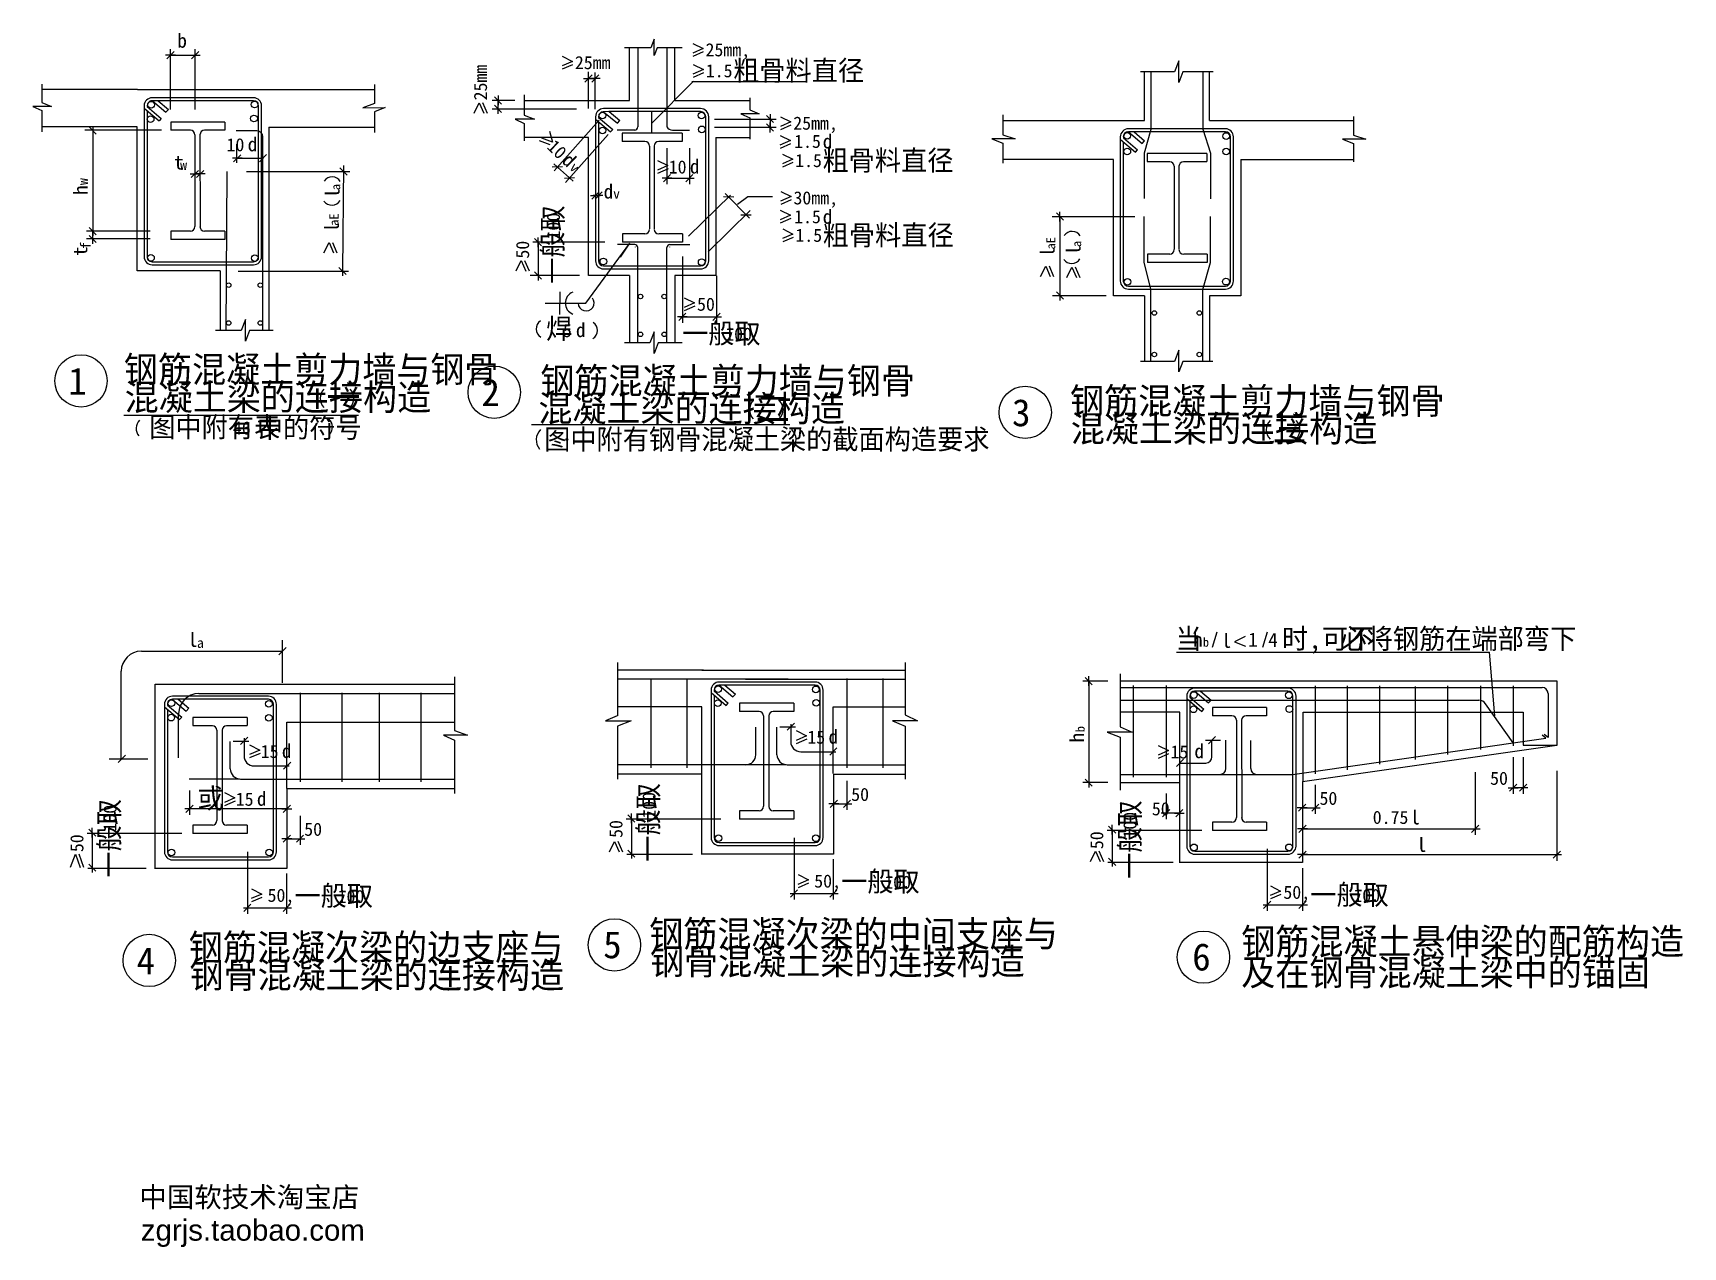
# Model space of a CAD drawing. Header units: metres. Extents: x -73 to 8115, y 2348 to 8375.
import ezdxf

# ---------------------------------------------------------------- set-up
doc = ezdxf.new("R2010")
doc.units = ezdxf.units.M
for name, color, linetype in [('BOR', 3, 'Continuous'), ('FRAMING', 2, 'Continuous'), ('Z', 4, 'Continuous')]:
    doc.layers.add(name, color=color, linetype=linetype)

# ---------------------------------------------------------------- blocks, each defined once
blk = doc.blocks.new('CC')
blk.add_line((-24.24, 0), (24.24, 0))
at = {"layer": 'FRAMING', "color": 6}
blk.add_line((-17.83, -17.83), (17.83, 17.83), dxfattribs=at)
blk = doc.blocks.new('zgrjs.taobao.com')
at = {"attachment_point": 1}
for s, insert, char_height in [('{\\fSimHei|b0|i0|c134|p49;中国软技术淘宝店}', (3032.61, 1646.85), 400), ('{\\fArial|b0|i0|c0|p34;zgrjs.taobao.com}', (3061.95, 999.76), 418)]:
    blk.add_mtext(s, dxfattribs=dict(at, insert=insert, char_height=char_height))

msp = doc.modelspace()

# ---------------------------------------------------------------- linework, layer by layer
for p, q in [((609.92, 7995.05), (609.92, 8294.66)), ((732.51, 7995.05), (732.51, 8294.66)), ((2992.73, 8300.75), (2861.85, 8300.75)), ((2887.45, 8040.31), (2887.45, 8300.75)), ((3009.72, 8344.05), (2992.73, 8300.75)), ((3009.72, 8263.64), (3009.72, 8344.05)), ((3024.23, 8300.75), (3009.72, 8263.64)), ((3148.39, 8300.75), (3024.23, 8300.75)), ((3112.77, 8040.31), (3112.77, 8300.75)), ((3252.67, 8297.94), (3200.88, 8275.18)), ((3201.58, 8323.47), (3252.67, 8297.94)), ((3253.36, 8281.39), (3201.58, 8258.62)), ((610.63, 8264.66), (731.51, 8264.66)), ((2604.43, 8234.28), (2552.64, 8211.51)), ((2553.34, 8259.8), (2604.43, 8234.28)), ((2605.12, 8217.72), (2553.34, 8194.96)), ((3254.14, 8193.95), (3202.35, 8171.19)), ((3203.04, 8219.48), (3254.14, 8193.95)), ((5613.78, 8236.66), (5592.36, 8181.56)), ((5613.78, 8128.96), (5613.78, 8236.66)), ((-29.51, 8121.01), (-29.51, 8030.65)), ((1622.46, 8119.58), (1622.46, 8025.33)), ((2682.75, 8148.98), (2681.75, 8148.98)), ((2683.49, 8000.26), (2683.49, 8181.84)), ((2683.75, 8148.98), (2717.73, 8148.98)), ((2717.73, 7997.41), (2717.73, 8178.98)), ((2718.73, 8148.98), (2719.73, 8148.98)), ((2998.07, 7926.86), (3204.24, 8136)), ((3196.6, 8134.13), (3764.65, 8134.13)), ((3254.83, 8177.4), (3203.04, 8154.63)), ((5592.36, 8181.56), (5423.92, 8181.56)), ((5443.23, 7940.16), (5443.23, 8181.56)), ((5633.45, 8181.56), (5613.78, 8128.96)), ((5783.94, 8181.56), (5633.45, 8181.56)), ((5765.11, 7940.16), (5765.11, 8181.56)), ((-29.51, 8030.65), (20.04, 8010.97)), ((446.63, 8094.45), (-29.38, 8094.45)), ((446.63, 8094.45), (1097.6, 8094.45)), ((1097.6, 8094.45), (1618.84, 8094.45)), ((1622.46, 8025.33), (1564.66, 8004.23)), ((2116.08, 7977.55), (2141.6, 8028.65)), ((2141.6, 8028.65), (2164.37, 7976.86)), ((2158.16, 8029.34), (2180.92, 7977.55)), ((2317.72, 8040.28), (2205.15, 8040.28)), ((2235.15, 8041.28), (2235.15, 8042.28)), ((2235.15, 7998.62), (2235.15, 8040.28)), ((2363.98, 8068.77), (2363.98, 7966.74)), ((2363.98, 8040.31), (2887.45, 8040.31)), ((3112.77, 8040.31), (3484.92, 8040.31)), ((3484.92, 8053.61), (3484.92, 7994.25)), ((20.04, 8010.97), (-72.57, 8010.97)), ((-72.57, 8010.97), (-29.51, 7989.56)), ((-29.51, 7989.56), (-29.51, 7884.24)), ((1564.66, 8004.23), (1674.34, 8005.66)), ((1674.34, 8005.66), (1622.46, 7984.24)), ((1622.46, 7984.24), (1622.46, 7880.83)), ((2624.14, 7996.64), (2206.27, 7996.64)), ((2235.15, 7997.62), (2235.15, 7996.62)), ((2415.97, 7947.06), (2320.88, 7947.06)), ((2320.88, 7947.06), (2363.98, 7925.65)), ((2363.98, 7966.74), (2415.97, 7947.06)), ((2998.58, 7877.53), (2998.58, 7982.95)), ((3308.47, 7947.88), (3614.65, 7947.88)), ((3440.32, 7974.58), (3484.92, 7953.16)), ((3530.17, 7974.58), (3440.32, 7974.58)), ((3484.92, 7994.25), (3530.17, 7974.58)), ((3484.92, 7953.16), (3484.92, 7848.78)), ((3584.65, 7948.94), (3584.65, 7949.94)), ((3584.65, 7947.94), (3584.65, 7905.88)), ((3636.99, 7959.35), (3688.09, 7933.82)), ((4740.03, 7968.62), (4740.03, 7869.61)), ((6480.33, 7960.09), (6480.33, 7868.38)), ((444.29, 7909.93), (-29.38, 7909.93)), ((564.78, 7893.04), (184.63, 7893.04)), ((223.62, 7908.04), (223.62, 7367.31)), ((444.29, 7193.69), (444.29, 7909.93)), ((1097.6, 7906.81), (1097.6, 6897.83)), ((1097.6, 7906.81), (1618.84, 7906.81)), ((2363.98, 7925.65), (2363.98, 7839.98)), ((2489.83, 7887.74), (2505.04, 7832.5)), ((2736.79, 7941.73), (2512.96, 7690.24)), ((2781.75, 7870.36), (2569.83, 7633.41)), ((3308.47, 7907.87), (3614.65, 7907.87)), ((3584.65, 7904.88), (3584.65, 7903.88)), ((3634.42, 7866.75), (3685.52, 7841.23)), ((3688.09, 7933.82), (3636.3, 7911.06)), ((3688.78, 7917.27), (3636.99, 7894.5)), ((4740.03, 7940.16), (5443.23, 7940.16)), ((4740.03, 7869.61), (4801.61, 7849.94)), ((5765.11, 7940.16), (6480.33, 7940.16)), ((6480.33, 7868.38), (6541.91, 7848.7)), ((938.8, 7731.01), (938.8, 7822.88)), ((2684.32, 7856.29), (2363.98, 7856.29)), ((2494.01, 7820.13), (2440.98, 7839.82)), ((2505.04, 7832.5), (2452, 7852.19)), ((2684.32, 7170.87), (2684.32, 7856.29)), ((3072.54, 7803.16), (3072.54, 7624.67)), ((3184.45, 7803.16), (3184.45, 7624.67)), ((3316.44, 7855.84), (3316.44, 7170.87)), ((3316.44, 7855.84), (3484.92, 7855.84)), ((3685.52, 7841.23), (3633.73, 7818.46)), ((3686.21, 7824.67), (3634.42, 7801.9)), ((4801.61, 7849.94), (4684.94, 7849.94)), ((4684.94, 7849.94), (4740.03, 7828.52)), ((4740.03, 7828.52), (4740.03, 7728.79)), ((6425.23, 7848.7), (6480.33, 7827.28)), ((6541.91, 7848.7), (6425.23, 7848.7)), ((6480.33, 7827.28), (6480.33, 7734.79)), ((756.71, 7678.5), (756.71, 7705.19)), ((941.84, 7753.11), (1071.88, 7753.11)), ((1467.89, 7717.86), (1463.65, 7194.2)), ((1467.89, 7711.4), (1467.89, 7662.91)), ((2530.19, 7709.41), (2589.15, 7656.39)), ((3078.05, 7717.23), (3026.26, 7694.47)), ((3026.95, 7742.75), (3078.05, 7717.23)), ((3078.74, 7700.67), (3026.95, 7677.91)), ((3697.6, 7748.1), (3645.81, 7725.34)), ((3646.5, 7773.63), (3697.6, 7748.1)), ((3698.29, 7731.55), (3646.5, 7708.78)), ((5288.38, 7747.24), (4740.03, 7747.24)), ((5288.38, 7070.72), (5288.38, 7747.24)), ((5920.5, 7746.79), (5920.5, 7070.72)), ((5920.5, 7746.79), (6480.33, 7746.79)), ((729.81, 7675.19), (728.81, 7675.19)), ((730.81, 7675.19), (756.71, 7675.19)), ((757.71, 7675.19), (758.71, 7675.19)), ((986.67, 7687.8), (1498.91, 7687.8)), ((3074.62, 7654.67), (3183.45, 7654.67)), ((2755.59, 7568.58), (2707.1, 7568.58)), ((2716.55, 7568.58), (2715.55, 7568.58)), ((2717.55, 7568.58), (2731.34, 7568.58)), ((2732.34, 7568.58), (2733.34, 7568.58)), ((3180.03, 7366.29), (3389.36, 7570.4)), ((3396.12, 7543.4), (3362.27, 7578.12)), ((3379.89, 7560.05), (3464.49, 7473.29)), ((3423.69, 7525.89), (3474.32, 7563.83)), ((3474.32, 7563.83), (3596.92, 7563.83)), ((3689.11, 7562.83), (3637.32, 7540.06)), ((3638.01, 7588.35), (3689.11, 7562.83)), ((3689.8, 7546.27), (3638.01, 7523.51)), ((3277.33, 7289.41), (3486.66, 7493.52)), ((3448.26, 7489.93), (3482.11, 7455.22)), ((3686.54, 7470.23), (3634.75, 7447.46)), ((3635.44, 7495.75), (3686.54, 7470.23)), ((3687.23, 7453.67), (3635.44, 7430.91)), ((4984.98, 7463.78), (5394.76, 7463.78)), ((5023.53, 7454.99), (5023.53, 7072.73)), ((509.66, 7391.56), (193.62, 7391.56)), ((223.62, 7392.56), (223.62, 7393.56)), ((223.62, 7352.6), (223.62, 7391.56)), ((3698.62, 7377.11), (3646.83, 7354.34)), ((3647.52, 7402.63), (3698.62, 7377.11)), ((509.66, 7352.6), (193.62, 7352.6)), ((223.62, 7351.6), (223.62, 7350.6)), ((1370.81, 7284.03), (1396.33, 7335.13)), ((1396.33, 7335.13), (1419.09, 7283.34)), ((1412.89, 7335.82), (1435.65, 7284.03)), ((2765.55, 7336.18), (2406.94, 7336.18)), ((2433.51, 7335.4), (2433.51, 7164.01)), ((2670.95, 7033.43), (2888.91, 7331.6)), ((3699.31, 7360.55), (3647.52, 7337.79)), ((1463.65, 7217.44), (1463.65, 7168.95)), ((2325.03, 7194.22), (2350.55, 7245.32)), ((2350.55, 7245.32), (2373.32, 7193.53)), ((2367.11, 7246.01), (2389.87, 7194.22)), ((3150.06, 7265.29), (3150.06, 6936.37)), ((4927.32, 7166.67), (4952.84, 7217.77)), ((4952.84, 7217.77), (4975.61, 7165.98)), ((4969.4, 7218.46), (4992.16, 7166.67)), ((5056.91, 7161.88), (5082.43, 7212.98)), ((5082.43, 7212.98), (5105.2, 7161.19)), ((5098.99, 7213.67), (5121.75, 7161.88)), ((855.71, 7193.69), (444.29, 7193.69)), ((855.71, 7193.69), (855.71, 6897.83)), ((945.6, 7193.2), (1493.65, 7193.2)), ((2638.98, 7171.76), (2394.29, 7171.76)), ((2887.45, 7170.87), (2684.32, 7170.87)), ((2887.45, 7170.87), (2887.45, 6837.14)), ((3112.77, 7170.87), (3112.77, 6837.14)), ((3316.44, 7170.87), (3112.77, 7170.87)), ((3318.42, 7169.62), (3318.42, 6936.37)), ((2542.24, 7089.56), (2542.24, 7033.8)), ((3159.5, 7060.44), (3210.6, 7034.91)), ((4986.68, 7071.73), (5252.2, 7071.73)), ((5023.53, 7095.97), (5023.53, 7047.48)), ((5443.23, 7070.72), (5288.38, 7070.72)), ((5443.23, 7070.72), (5443.23, 6744.77)), ((5765.11, 7070.72), (5765.11, 6744.77)), ((5920.5, 7070.72), (5765.11, 7070.72)), ((2468.48, 7033.43), (2670.95, 7033.43)), ((2542.24, 6978.41), (2542.24, 7034.16)), ((3137.69, 6966.37), (3320.1, 6966.37)), ((3210.6, 7034.91), (3158.81, 7012.15)), ((3211.29, 7018.36), (3159.5, 6995.59)), ((959.92, 6898.32), (833.47, 6898.32)), ((981.34, 6953.42), (959.92, 6898.32)), ((981.34, 6845.72), (981.34, 6953.42)), ((1001.01, 6898.32), (981.34, 6845.72)), ((1120.01, 6898.32), (1001.01, 6898.32)), ((3009.72, 6892.24), (2988.3, 6837.14)), ((3009.72, 6784.55), (3009.72, 6892.24)), ((2988.3, 6837.14), (2861.85, 6837.14)), ((3029.39, 6837.14), (3009.72, 6784.55)), ((3148.39, 6837.14), (3029.39, 6837.14)), ((5613.78, 6799.87), (5592.36, 6744.77)), ((5613.78, 6692.18), (5613.78, 6799.87)), ((5592.36, 6744.77), (5423.8, 6744.77)), ((5633.45, 6744.77), (5613.78, 6692.18)), ((5781.39, 6744.77), (5633.45, 6744.77)), ((2401.53, 6430.86), (3682.22, 6430.86)), ((1165.88, 5148.76), (1165.88, 5360.7)), ((5801.8, 5400.28), (5778.88, 5324.49)), ((5941.77, 5378.51), (5889.94, 5352.61)), ((5889.94, 5352.61), (5944.24, 5330.41)), ((6051.27, 5400.28), (6028.35, 5324.49)), ((465.3, 5306.38), (1165.88, 5306.38)), ((2827.67, 5249.98), (2827.67, 4985.3)), ((4255.41, 5249.98), (4255.41, 4990.39)), ((5601.35, 5301.51), (7154.22, 5301.51)), ((7181.33, 4985.96), (7154.22, 5301.51)), ((365.3, 4769.47), (365.3, 5206.38)), ((2019.33, 5179.24), (2019.33, 4912.02)), ((3253.81, 5212.59), (2827.67, 5212.59)), ((3246.65, 5212.59), (3884.28, 5212.59)), ((3884.28, 5212.59), (4255.41, 5212.59)), ((5321.41, 5194.16), (5321.41, 4930.37)), ((5321.41, 5158.56), (7488.65, 5158.56)), ((5618.22, 5158.56), (6230.68, 5158.56)), ((7488.65, 5158.56), (7488.65, 4838.78)), ((533.95, 4225.93), (533.95, 5141.85)), ((533.95, 5141.85), (1171.58, 5141.85)), ((1171.58, 5141.85), (2019.33, 5141.85)), ((5261.11, 5157.79), (5136.21, 5157.79)), ((5166.21, 5156.79), (5166.21, 4654.73)), ((3246.65, 5029.5), (2825.63, 5029.5)), ((3246.65, 4695.59), (3246.65, 5029.5)), ((3898.65, 5029.5), (4257.44, 5029.5)), ((3898.65, 4698.18), (3898.65, 5029.5)), ((5618.22, 5003.69), (5323.68, 5003.69)), ((5618.22, 4653.56), (5618.22, 5003.69)), ((6229.52, 5003.69), (7321.2, 5003.69)), ((6229.52, 4662.54), (6229.52, 5003.69)), ((7321.2, 5003.69), (7321.2, 4839.6)), ((1186.75, 4953.88), (2021.36, 4953.88)), ((1186.75, 4624.85), (1186.75, 4953.88)), ((2826.86, 4985.3), (2768.11, 4960.72)), ((2768.11, 4960.72), (2894.62, 4960.72)), ((2827.67, 4934.76), (2827.67, 4671.27)), ((2896.19, 4960.72), (2828.43, 4934.76)), ((3633.07, 4930.88), (3710.44, 4930.88)), ((3687.23, 4944.41), (3687.23, 4857.18)), ((4192.73, 4960.72), (4255.41, 4934.76)), ((4316.87, 4960.72), (4192.9, 4960.72)), ((4255.41, 4934.76), (4255.41, 4671.27)), ((4255.57, 4990.39), (4316.87, 4960.72)), ((5321.41, 4930.37), (5382.09, 4904.9)), ((920.36, 4860.13), (997.73, 4860.13)), ((974.52, 4873.66), (974.52, 4786.43)), ((1002.28, 4841.11), (1053.38, 4815.58)), ((1964.24, 4889.97), (2019.33, 4864.01)), ((2083.17, 4889.97), (1964.24, 4889.97)), ((2019.33, 4912.02), (2083.17, 4889.97)), ((2019.33, 4864.01), (2019.33, 4600.53)), ((3766.09, 4886.33), (3714.3, 4863.57)), ((3714.99, 4911.85), (3766.09, 4886.33)), ((3766.78, 4869.78), (3714.99, 4847.01)), ((3897.66, 4762.72), (3897.66, 4832.3)), ((5382.09, 4904.9), (5256.95, 4904.9)), ((5256.95, 4904.9), (5321.41, 4878.94)), ((5321.41, 4878.94), (5321.41, 4615.45)), ((5510.84, 4838.8), (5561.94, 4813.27)), ((5819.97, 4863.22), (5745.13, 4863.22)), ((5777.56, 4781.04), (5777.56, 4863.22)), ((6227.53, 4658.54), (7488.65, 4839.37)), ((7321.2, 4839.6), (7486.95, 4839.6)), ((497.15, 4769.47), (304.64, 4769.47)), ((1053.38, 4815.58), (1001.59, 4792.82)), ((1054.07, 4799.03), (1002.28, 4776.26)), ((3737.23, 4807.18), (3911.2, 4807.18)), ((5561.94, 4813.27), (5510.15, 4790.51)), ((5562.63, 4796.72), (5510.84, 4773.95)), ((5617.91, 4751.04), (5747.56, 4751.04)), ((7272.22, 4780.4), (7272.22, 4598.42)), ((7321.58, 4780.4), (7321.58, 4598.42)), ((1024.52, 4736.43), (1198.5, 4736.43)), ((3246.65, 4695.59), (2827.67, 4695.59)), ((3246.65, 4296.68), (3246.65, 4695.59)), ((3899.46, 4695.59), (4255.41, 4695.59)), ((3899.46, 4695.59), (3899.46, 4298.79)), ((5788.97, 4693.92), (6030.41, 4693.92)), ((7084.25, 4705.41), (7084.25, 4394)), ((7488.67, 4711.92), (7488.67, 4266.2)), ((704.33, 4613.84), (704.33, 4493.35)), ((878.5, 4604.03), (929.6, 4578.51)), ((1186.75, 4624.85), (1186.75, 4228.04)), ((1186.75, 4624.85), (2019.33, 4624.85)), ((3966.68, 4662.38), (3966.68, 4518.33)), ((5261.11, 4653.73), (5136.21, 4653.73)), ((5321.41, 4653.56), (5618.22, 4653.56)), ((5550.22, 4599.67), (5550.22, 4471.94)), ((5618.22, 4255.62), (5618.22, 4653.56)), ((6227.53, 4658.54), (6227.53, 4257.74)), ((6290.46, 4643.18), (6290.46, 4499.13)), ((7247.98, 4628.42), (7296.47, 4628.42)), ((7271.22, 4628.42), (7270.22, 4628.42)), ((7321.58, 4628.42), (7272.22, 4628.42)), ((7322.58, 4628.42), (7323.58, 4628.42)), ((1186.08, 4523.35), (705.33, 4523.35)), ((929.6, 4578.51), (877.81, 4555.74)), ((930.29, 4561.95), (878.5, 4539.19)), ((3902.36, 4548.33), (3965.68, 4548.33)), ((6226.14, 4529.13), (6289.46, 4529.13)), ((221.75, 4380.96), (221.75, 4429.45)), ((1252.41, 4489.37), (1252.41, 4345.32)), ((2871.06, 4473.22), (3340.75, 4473.22)), ((2896.69, 4451.71), (2896.69, 4500.19)), ((2896.69, 4474.95), (2896.69, 4288.12)), ((5282.7, 4395.88), (5282.7, 4444.37)), ((5574.47, 4501.94), (5525.98, 4501.94)), ((5614.54, 4501.94), (5551.22, 4501.94)), ((6228.01, 4424), (7083.25, 4424)), ((196.12, 4402.48), (665.81, 4402.48)), ((221.75, 4404.2), (221.75, 4218.32)), ((1188.09, 4375.32), (1251.41, 4375.32)), ((2788.21, 4310.72), (2813.74, 4361.82)), ((2813.74, 4361.82), (2836.5, 4310.03)), ((2830.29, 4362.51), (2853.06, 4310.72)), ((3703.8, 4380.07), (3703.8, 4072.77)), ((5257.07, 4417.4), (5726.77, 4417.4)), ((5282.7, 4419.13), (5282.7, 4247.74)), ((113.27, 4233.21), (138.79, 4298.79)), ((138.79, 4298.79), (161.56, 4232.51)), ((155.35, 4299.48), (178.11, 4233.21)), ((221.75, 4270.23), (221.75, 4207.26)), ((991.09, 4309.32), (991.09, 4002.02)), ((2874.45, 4298.78), (3199.73, 4298.78)), ((2896.69, 4325.55), (2896.69, 4277.06)), ((3899.46, 4298.79), (3246.65, 4298.79)), ((3898.47, 4273.15), (3898.47, 4072.77)), ((5174.23, 4262.62), (5199.75, 4313.72)), ((5199.75, 4313.72), (5222.51, 4261.93)), ((5216.3, 4314.41), (5239.07, 4262.62)), ((5260.46, 4258.39), (5585.74, 4258.39)), ((5282.7, 4285.16), (5282.7, 4236.67)), ((6227.53, 4257.74), (5618.22, 4257.74)), ((6051.59, 4324.24), (6051.59, 4016.95)), ((6228.01, 4296.2), (7487.67, 4296.2)), ((199.51, 4228.98), (489.11, 4228.98)), ((1186.75, 4228.04), (533.95, 4228.04)), ((1185.76, 4202.41), (1185.76, 4002.02)), ((3724.01, 4196.84), (3775.11, 4171.31)), ((6226.48, 4228.57), (6226.48, 4016.95)), ((1062.4, 4100.57), (1010.61, 4077.8)), ((1011.3, 4126.09), (1062.4, 4100.57)), ((3684.46, 4102.63), (3900.14, 4102.77)), ((3775.11, 4171.31), (3723.32, 4148.55)), ((3775.8, 4154.76), (3724.01, 4131.99)), ((6118.66, 4115.49), (6066.87, 4092.72)), ((6067.56, 4141.01), (6118.66, 4115.49)), ((6119.35, 4098.93), (6067.56, 4076.17)), ((971.76, 4031.88), (1187.43, 4032.02)), ((1063.09, 4084.01), (1011.3, 4061.25)), ((6032.25, 4046.81), (6228.16, 4046.95))]:
    msp.add_line(p, q)
msp.add_circle((2577.12, 6356.99), 4.56)
for centre, radius, start, end in [((2627.59, 7033.8), 58.81, 111.69, 180.44), ((2672.14, 7034.75), 39.53, 181.9, 38.43), ((2627.59, 7034.16), 58.81, 179.56, 248.31), ((465.3, 5206.38), 100, 90, 180), ((3737.23, 4857.18), 50, 180, 270), ((1024.52, 4786.43), 50, 180, 270), ((5747.56, 4781.04), 30, 270, 0)]:
    msp.add_arc(centre, radius, start, end)
at = {"layer": 'BOR'}
for centre in [(165.68, 6648.08), (2216.25, 6591.95), (4850.84, 6491.81), (2812.7, 3847.84), (504.2, 3770.81), (5735.65, 3787.25)]:
    msp.add_circle(centre, 129.85, dxfattribs=at)
at = {"layer": 'FRAMING'}
for p, q in [((2928.11, 8303.41), (2928.11, 7908.49)), ((3073.09, 8300.75), (3073.09, 7908.49)), ((5474.69, 8181.56), (5474.69, 7895.44)), ((5732.33, 8181.56), (5732.33, 7897.79)), ((519.76, 8038.98), (587.06, 7981.88)), ((547.84, 8039.11), (599.26, 7995.5)), ((479.49, 8001.94), (553.42, 7938.99)), ((587.06, 7981.88), (599.26, 7995.5)), ((2718.82, 7947.42), (2793.6, 7883.75)), ((2784.11, 7984.59), (2756.06, 7984.44)), ((2759.1, 7984.46), (2827.24, 7926.64)), ((2787.17, 7984.59), (2839.44, 7940.26)), ((241.56, 7873.59), (205.89, 7909.26)), ((880.09, 7933.16), (611.45, 7933.16)), ((611.45, 7933.16), (611.45, 7892.52)), ((708.18, 7892.08), (611.45, 7892.08)), ((730.68, 7869.58), (730.68, 7414.08)), ((756.08, 7869.58), (756.58, 7409.36)), ((880.09, 7892.08), (778.58, 7892.08)), ((880.09, 7933.16), (880.09, 7892.52)), ((1038.34, 7888.99), (935.63, 7888.73)), ((2793.6, 7883.75), (2804.22, 7895.6)), ((2913.11, 7893.49), (2826.48, 7893.49)), ((2827.24, 7926.64), (2839.44, 7940.26)), ((3148.24, 7877.46), (2851.5, 7877.46)), ((2851.5, 7877.46), (2851.5, 7836.81)), ((3100.13, 7893.49), (3184.43, 7893.49)), ((3148.24, 7877.46), (3148.24, 7836.81)), ((5844.58, 7884.45), (5362.88, 7884.45)), ((5363.42, 7884.18), (5431.56, 7826.36)), ((5391.49, 7884.31), (5443.76, 7839.98)), ((5474.69, 7895.44), (5441.54, 7777.88)), ((5732.33, 7897.79), (5770.13, 7777.88)), ((1067.9, 6897.83), (1068.3, 7858.97)), ((2964.29, 7836.38), (2851.5, 7836.38)), ((2986.79, 7813.88), (2986.79, 7402.79)), ((3010.05, 7813.88), (3010.05, 7402.79)), ((3148.24, 7836.38), (3034.69, 7836.38)), ((5323.14, 7847.13), (5397.93, 7783.47)), ((5337.88, 7834.59), (5337.88, 7143.75)), ((5338.14, 7859.31), (5338.14, 7855.23)), ((5338.14, 7855.23), (5408.54, 7795.32)), ((5397.93, 7783.47), (5408.54, 7795.32)), ((5431.56, 7826.36), (5443.76, 7839.98)), ((5869.58, 7143.75), (5869.58, 7859.45)), ((1050.72, 7735.45), (1086.39, 7771.12)), ((1450.06, 7704.99), (1485.73, 7669.32)), ((5441.54, 7777.88), (5441.54, 7553.31)), ((5455.56, 7777.31), (5455.56, 7736.67)), ((5752.3, 7777.31), (5455.56, 7777.31)), ((5568.35, 7736.23), (5455.56, 7736.23)), ((5590.85, 7713.73), (5590.85, 7302.65)), ((5614.11, 7713.73), (5614.11, 7302.65)), ((5752.3, 7736.23), (5638.75, 7736.23)), ((5752.3, 7777.31), (5752.3, 7736.67)), ((5770.13, 7777.88), (5770.13, 7551.12)), ((886.3, 6897.83), (890.55, 7687.65)), ((2752.24, 7586.41), (2716.58, 7550.74)), ((3404.42, 7560.44), (3353.98, 7561.08)), ((3439.97, 7472.89), (3490.4, 7472.26)), ((5441.54, 7235.6), (5441.54, 7464.62)), ((5770.13, 7235.6), (5770.13, 7464.62)), ((205.78, 7409.39), (241.45, 7373.72)), ((611.45, 7391.58), (611.45, 7350.08)), ((708.18, 7391.58), (611.45, 7391.58)), ((880.09, 7391.58), (778.58, 7391.58)), ((880.09, 7391.58), (880.09, 7350.08)), ((2853.42, 7377.45), (2853.42, 7336.37)), ((2964.29, 7377.45), (2853.42, 7377.45)), ((3150.33, 7377.45), (3034.69, 7377.45)), ((3150.33, 7377.45), (3150.33, 7335.96)), ((880.09, 7350.49), (611.45, 7350.49)), ((2913.11, 7324.62), (2828.4, 7324.62)), ((3150.33, 7336.37), (2853.42, 7336.37)), ((2917.31, 7312.6), (2917.27, 7312.75)), ((2928.11, 6837.14), (2928.11, 7309.62)), ((3073.09, 6837.14), (3073.09, 7309.62)), ((3087.49, 7312.6), (3087.53, 7312.75)), ((3088.09, 7324.62), (3186.52, 7324.62)), ((1445.82, 7211.03), (1481.48, 7175.36)), ((5474.69, 7104.46), (5441.54, 7235.6)), ((5568.35, 7277.31), (5457.48, 7277.31)), ((5457.48, 7277.31), (5457.48, 7236.23)), ((5754.39, 7236.23), (5457.48, 7236.23)), ((5754.39, 7277.31), (5638.75, 7277.31)), ((5732.33, 7102.11), (5770.13, 7235.6)), ((5754.39, 7277.31), (5754.39, 7235.81)), ((5005.69, 7089.56), (5041.36, 7053.89)), ((5362.88, 7118.75), (5844.58, 7118.75)), ((5474.69, 6744.77), (5474.69, 7104.46)), ((5732.33, 6744.77), (5732.33, 7102.11)), ((1148, 5288.79), (1183.67, 5324.46)), ((3675.28, 5166.53), (2827.67, 5166.53)), ((2993.23, 5170.88), (2993.23, 4727.57)), ((3172, 5170.88), (3172, 4727.57)), ((3462.82, 5166.53), (4255.41, 5166.53)), ((3966.09, 5170.88), (3966.09, 4727.57)), ((4144.86, 5170.88), (4144.86, 4727.57)), ((1095.66, 5082.45), (619.69, 5082.45)), ((750.11, 5095.78), (2019.33, 5095.78)), ((1253.39, 5100.14), (1253.39, 4656.82)), ((1459.77, 5100.14), (1459.77, 4656.82)), ((1645.03, 5100.14), (1645.03, 4656.82)), ((1851.41, 5100.14), (1851.41, 4656.82)), ((3292.17, 5100.63), (3366.96, 5036.97)), ((3307.4, 5113.2), (3307.4, 5108.54)), ((3307.4, 5087.67), (3307.4, 4380.95)), ((3808.36, 5138.2), (3332.4, 5138.2)), ((3332.45, 5137.68), (3400.6, 5079.86)), ((3360.53, 5137.81), (3412.8, 5093.47)), ((3400.6, 5079.86), (3412.8, 5093.47)), ((3833.36, 4380.95), (3833.36, 5113.2)), ((5321.41, 5125.9), (7415.48, 5125.9)), ((5387.48, 5135.98), (5387.48, 4680.2)), ((5550.4, 5135.98), (5550.4, 4680.2)), ((5667.62, 5082.84), (5667.62, 5078.76)), ((5667.62, 5078.76), (5738.02, 5018.84)), ((5667.72, 5083.17), (5667.72, 5078.67)), ((6154.76, 5108.17), (5692.72, 5108.17)), ((5692.9, 5107.7), (5761.04, 5049.88)), ((5720.98, 5107.84), (5773.24, 5063.5)), ((6179.76, 4338.26), (6179.76, 5083.17)), ((6289.86, 5133.85), (6289.86, 4696.87)), ((6448.98, 5133.85), (6448.98, 4717.96)), ((6609.63, 5133.85), (6609.63, 4745.5)), ((6785.74, 5130.11), (6785.74, 4767.96)), ((6946.89, 5134.78), (6946.89, 4794.06)), ((7111.05, 5134.78), (7111.05, 4817.34)), ((7272.48, 5134.78), (7272.48, 4836.26)), ((7445.48, 5095.9), (7445.36, 4876.9)), ((579.69, 5042.45), (579.69, 4310.2)), ((579.77, 5030.01), (654.56, 4966.34)), ((594.69, 5017.3), (594.69, 4310.2)), ((1095.66, 5067.45), (619.69, 5067.45)), ((620.05, 5067.05), (688.19, 5009.23)), ((648.13, 5067.19), (700.39, 5022.85)), ((650.11, 4776.92), (650.11, 4995.78)), ((688.19, 5009.23), (700.39, 5022.85)), ((1120.66, 4310.2), (1120.66, 5042.45)), ((1135.66, 4310.2), (1135.66, 5042.45)), ((3366.96, 5036.97), (3377.57, 5048.81)), ((3702.43, 5048.05), (3433.79, 5048.05)), ((3433.79, 5048.05), (3433.79, 5007.4)), ((3530.52, 5006.97), (3433.79, 5006.97)), ((3702.43, 5006.97), (3600.92, 5006.97)), ((3702.43, 5048.05), (3702.43, 5007.4)), ((5325.24, 5062.58), (7102.79, 5062.58)), ((5652.62, 5070.66), (5727.41, 5006.99)), ((5667.72, 5057.8), (5667.72, 4338.26)), ((5727.41, 5006.99), (5738.02, 5018.84)), ((5761.04, 5049.88), (5773.24, 5063.5)), ((5780.19, 5026.6), (5780.19, 4985.96)), ((6048.83, 5026.6), (5780.19, 5026.6)), ((6048.83, 5026.6), (6048.83, 4985.96)), ((7272.95, 4851.17), (7135.45, 5045.67)), ((654.56, 4966.34), (665.17, 4978.19)), ((721.08, 4977.3), (721.08, 4936.66)), ((989.72, 4977.3), (721.08, 4977.3)), ((817.82, 4936.22), (721.08, 4936.22)), ((840.32, 4913.72), (840.32, 4465.41)), ((865.71, 4913.72), (866.22, 4460.67)), ((989.72, 4936.22), (888.21, 4936.22)), ((989.72, 4977.3), (989.72, 4936.66)), ((3514.14, 4792.42), (3514.14, 4929.19)), ((3553.02, 4984.47), (3553.02, 4536.15)), ((3578.42, 4984.47), (3578.93, 4531.41)), ((3619.29, 4792.42), (3619.29, 4929.19)), ((3705.64, 4949.67), (3669.97, 4914)), ((5876.92, 4985.52), (5780.19, 4985.52)), ((5899.42, 4963.02), (5899.42, 4480.33)), ((5924.82, 4963.02), (5925.33, 4475.59)), ((6048.83, 4985.52), (5947.32, 4985.52)), ((906.58, 4721.67), (906.58, 4858.44)), ((992.93, 4878.92), (957.26, 4843.26)), ((5795.98, 4882.08), (5760.31, 4846.41)), ((5847.34, 4724.23), (5847.34, 4865.15)), ((5969.84, 4724.23), (5969.84, 4863.19)), ((6177.98, 4694.23), (7434.36, 4874.16)), ((7434.36, 4874.16), (7416.24, 4889.01)), ((7445.36, 4876.9), (7427.02, 4892.2)), ((350.01, 4753.89), (385.68, 4789.56)), ((1206.34, 4755.95), (1170.67, 4720.28)), ((3916.92, 4825.97), (3881.25, 4790.3)), ((5637.16, 4769.63), (5601.49, 4733.96)), ((951.35, 4670.84), (702.77, 4670.84)), ((956.58, 4671.67), (2019.33, 4671.67)), ((3468.81, 4742.42), (2827.67, 4742.42)), ((3664.06, 4741.58), (3415.48, 4741.58)), ((3669.29, 4742.42), (4255.41, 4742.42)), ((5321.41, 4694.23), (5817.34, 4694.23)), ((5999.84, 4694.23), (6177.98, 4694.23)), ((7254.39, 4610.59), (7290.06, 4646.25)), ((3433.79, 4513.65), (3433.79, 4472.16)), ((3530.52, 4513.65), (3433.79, 4513.65)), ((3702.43, 4513.65), (3600.92, 4513.65)), ((3702.43, 4513.65), (3702.43, 4472.16)), ((5568.06, 4519.77), (5532.39, 4484.1)), ((239.58, 4387.37), (203.91, 4423.04)), ((817.82, 4442.91), (721.08, 4442.91)), ((721.08, 4442.91), (721.08, 4401.41)), ((989.72, 4442.91), (888.21, 4442.91)), ((989.72, 4442.91), (989.72, 4401.41)), ((2914.53, 4458.12), (2878.86, 4493.78)), ((3702.43, 4472.57), (3433.79, 4472.57)), ((5300.54, 4402.29), (5264.87, 4437.96)), ((5780.19, 4457.83), (5780.19, 4416.34)), ((5876.92, 4457.83), (5780.19, 4457.83)), ((6048.83, 4457.83), (5947.32, 4457.83)), ((6048.83, 4457.83), (6048.83, 4416.34)), ((989.72, 4401.83), (721.08, 4401.83)), ((3332.4, 4355.95), (3808.36, 4355.95)), ((6048.83, 4416.75), (5780.19, 4416.75)), ((619.69, 4285.2), (1095.66, 4285.2)), ((619.69, 4270.2), (1095.66, 4270.2)), ((2878.86, 4319.14), (2914.53, 4283.47)), ((5264.87, 4278.75), (5300.54, 4243.08)), ((5692.72, 4313.26), (6154.76, 4313.26)), ((203.91, 4249.34), (239.58, 4213.67)), ((3686.16, 4085.07), (3721.83, 4120.74)), ((973.45, 4014.33), (1009.12, 4049.99)), ((6033.95, 4029.25), (6069.61, 4064.92))]:
    msp.add_line(p, q, dxfattribs=at)
for points in [[(518.79, 7224.61), (1021.68, 7224.61, 0.41), (1061.68, 7264.61), (1061.68, 8013.74, 0.41), (1021.68, 8053.74), (518.79, 8053.74, 0.41), (478.79, 8013.74), (478.79, 7264.61, 0.41)], [(2758.82, 7203.9), (3240.52, 7203.9, 0.41), (3280.52, 7243.9), (3280.52, 7959.59, 0.41), (3240.52, 7999.59), (2758.82, 7999.59, 0.41), (2718.82, 7959.59), (2718.82, 7243.9, 0.41)], [(5362.88, 7103.75), (5844.58, 7103.75, 0.41), (5884.58, 7143.75), (5884.58, 7859.45, 0.41), (5844.58, 7899.45), (5362.88, 7899.45, 0.41), (5322.88, 7859.45), (5322.88, 7143.75, 0.41)], [(3332.4, 4340.95), (3808.36, 4340.95, 0.41), (3848.36, 4380.95), (3848.36, 5113.2, 0.41), (3808.36, 5153.2), (3332.4, 5153.2, 0.41), (3292.4, 5113.2), (3292.4, 4380.95, 0.41)], [(5692.72, 4298.26), (6154.76, 4298.26, 0.41), (6194.76, 4338.26), (6194.76, 5083.17, 0.41), (6154.76, 5123.17), (5692.72, 5123.17, 0.41), (5652.72, 5083.17), (5652.72, 4338.26, 0.41)]]:
    msp.add_lwpolyline(points, format="xyb", close=True, dxfattribs=at)
for points in [[(493.79, 7989.76), (493.79, 7264.61, 0.41), (518.79, 7239.61), (1021.68, 7239.61, 0.41), (1046.68, 7264.61), (1046.68, 8013.74, 0.41), (1021.68, 8038.74), (518.79, 8038.74, 0.12), (507.22, 8035.9, 0.12)], [(516.72, 8038.96, 0.38), (494.49, 8014.11), (494.49, 8010.03), (564.04, 7950.84), (553.42, 7938.99)], [(2733.82, 7934.65), (2733.82, 7243.9, 0.41), (2758.82, 7218.9), (3240.52, 7218.9, 0.41), (3265.52, 7243.9), (3265.52, 7959.59, 0.41), (3240.52, 7984.59), (2784.06, 7984.59)], [(2756.06, 7984.44, 0.38), (2733.82, 7959.59), (2733.82, 7955.51), (2804.22, 7895.6)], [(3329.41, 5137.66, 0.38), (3307.17, 5112.81), (3307.17, 5108.73), (3377.57, 5048.81)], [(617.01, 5067.03, 0.38), (594.77, 5042.19), (594.77, 5038.1), (665.17, 4978.19)]]:
    msp.add_lwpolyline(points, format="xyb", dxfattribs=at)
for centre, radius in [((513.29, 8019.11), 16.59), ((1027.33, 8020.34), 16.59), ((511.1, 7947.71), 16.59), ((1024.05, 7950.97), 16.59), ((2752.94, 7965.23), 16.59), ((3245.22, 7965.14), 16.59), ((2753.83, 7890.89), 16.59), ((3246.49, 7896.47), 16.59), ((5357.26, 7864.95), 16.59), ((5848.41, 7863.4), 16.59), ((5357.63, 7786.59), 16.59), ((5848.41, 7786.82), 16.59), ((512.78, 7258.44), 16.59), ((1028.83, 7257.36), 16.59), ((2757.71, 7240.65), 16.59), ((3245.67, 7237.44), 16.59), ((898.41, 7123.23), 11.19), ((1055.49, 7123.23), 11.19), ((5358.2, 7140.06), 16.59), ((5847.35, 7140.65), 16.59), ((2942.19, 7067.1), 11.19), ((3059.83, 7067.1), 11.19), ((5492.07, 6984.76), 11.19), ((5715, 6984.76), 11.19), ((898.41, 6935.26), 11.19), ((1055.49, 6935.26), 11.19), ((2942.19, 6879.14), 11.19), ((3059.83, 6879.14), 11.19), ((5492.07, 6778.99), 11.19), ((5715, 6778.99), 11.19), ((3327.24, 5118), 16.59), ((3811.99, 5116.61), 16.59), ((5687.49, 5088.57), 16.59), ((6158.77, 5087.43), 16.59), ((613.89, 5047.83), 16.59), ((1098.18, 5044.63), 16.59), ((3325.09, 5047.77), 16.59), ((3813.92, 5049.7), 16.59), ((5686.04, 5017.67), 16.59), ((6161.78, 5019.1), 16.59), ((613.05, 4976.27), 16.59), ((1098.21, 4975.78), 16.59), ((3329.09, 4377.93), 16.59), ((3812.2, 4377.34), 16.59), ((5688.46, 4332.25), 16.59), ((6160.26, 4332.38), 16.59), ((614.09, 4306.83), 16.59), ((1099.98, 4306.46), 16.59)]:
    msp.add_circle(centre, radius, dxfattribs=at)
for centre, radius, start, end in [((708.18, 7869.58), 22.5, 0, 90), ((778.58, 7869.58), 22.5, 90, 180), ((1038.3, 7858.99), 30, 359.97, 89.92), ((2913.11, 7908.49), 15, 270, 0), ((3098.74, 7922.86), 29.4, 209.26, 272.71), ((5362.88, 7859.45), 25, 90, 180), ((5363.14, 7859.31), 25, 96.35, 180), ((5844.58, 7859.45), 25, 0, 90), ((2964.29, 7813.88), 22.5, 0, 90), ((3032.55, 7813.88), 22.5, 90, 180), ((5568.35, 7713.73), 22.5, 0, 90), ((5636.61, 7713.73), 22.5, 90, 180), ((708.18, 7414.08), 22.5, 270, 0), ((778.58, 7414.08), 22.5, 180, 270), ((2964.29, 7399.95), 22.5, 270, 0), ((3032.55, 7399.95), 22.5, 180, 270), ((2913.11, 7309.62), 15, 0, 90), ((3088.09, 7309.62), 15, 90, 180), ((5568.35, 7299.81), 22.5, 270, 0), ((5636.61, 7299.81), 22.5, 180, 270), ((5362.88, 7143.75), 25, 180, 270), ((5844.58, 7143.75), 25, 270, 0), ((619.69, 5042.45), 40, 90, 180), ((750.11, 4995.78), 100, 90, 180), ((1095.66, 5042.45), 40, 0, 90), ((3332.4, 5113.2), 25, 90, 180), ((3808.36, 5113.2), 25, 0, 90), ((5692.62, 5082.84), 25, 96.35, 180), ((5692.72, 5083.17), 25, 90, 180), ((6154.76, 5083.17), 25, 0, 90), ((7415.48, 5095.9), 30, 0, 90), ((619.69, 5042.45), 25, 90, 180), ((1095.66, 5042.45), 25, 0, 90), ((3530.52, 4984.47), 22.5, 0, 90), ((3600.92, 4984.47), 22.5, 90, 180), ((7102.79, 5022.58), 40, 35.26, 90), ((817.82, 4913.72), 22.5, 0, 90), ((888.21, 4913.72), 22.5, 90, 180), ((5876.92, 4963.02), 22.5, 0, 90), ((5947.32, 4963.02), 22.5, 90, 180), ((3464.14, 4792.42), 50, 270, 360), ((3669.29, 4792.42), 50, 180, 270), ((956.58, 4721.67), 50, 180, 270), ((5817.34, 4724.23), 30, 270, 0), ((5999.84, 4724.23), 30, 180, 270), ((3530.52, 4536.15), 22.5, 270, 0), ((3600.92, 4536.15), 22.5, 180, 270), ((817.82, 4465.41), 22.5, 270, 0), ((888.21, 4465.41), 22.5, 180, 270), ((5876.92, 4480.33), 22.5, 270, 0), ((5947.32, 4480.33), 22.5, 180, 270), ((3332.4, 4380.95), 25, 180, 270), ((3808.36, 4380.95), 25, 270, 0), ((619.69, 4310.2), 40, 180, 270), ((619.69, 4310.2), 25, 180, 270), ((1095.66, 4310.2), 40, 270, 0), ((1095.66, 4310.2), 25, 270, 0), ((5692.72, 4338.26), 25, 180, 270), ((6154.76, 4338.26), 25, 270, 0)]:
    msp.add_arc(centre, radius, start, end, dxfattribs=at)
at = {"layer": 'Z'}
msp.add_line((377.59, 6478.33), (1542.79, 6478.33), dxfattribs=at)
msp.add_lwpolyline([(2843.5, 7262.29), (2888.84, 7332.34)], dxfattribs=at)
for centre, radius, start, end in [((1411.54, 7612.87), 47.89, 31.78, 145.28), ((1410.53, 7568.07), 47.89, 214.72, 328.22), ((5083.63, 7342.34), 47.89, 31.78, 145.28), ((5081.57, 7278.7), 47.89, 214.72, 328.22), ((2472.38, 6906.25), 47.89, 124.72, 238.22), ((2680.15, 6898.79), 47.89, 301.78, 55.28), ((1418.04, 6561.5), 65.67, 135.27, 224.73), ((1453.9, 6561.5), 65.67, 315.27, 44.73), ((3548.34, 6505.38), 65.67, 135.27, 224.73), ((3584.21, 6505.38), 65.67, 315.27, 44.73), ((496.54, 6411.73), 57.31, 134.8, 220.21), ((1355.66, 6418.28), 57.31, 319.79, 45.2), ((2496.1, 6355.55), 71.64, 134.8, 220.21), ((3642.51, 6355.55), 71.64, 319.79, 45.2), ((6112.83, 6405.23), 65.67, 135.27, 224.73), ((6148.7, 6405.23), 65.67, 315.27, 44.73)]:
    msp.add_arc(centre, radius, start, end, dxfattribs=at)

# ---------------------------------------------------------------- block references
for p, rotation in [((609.63, 8264.66), 180), ((2717.73, 8148.98), 180), ((2235.15, 8040.28), 270), ((2235.15, 7998.62), 90), ((3584.65, 7947.94), 270), ((3584.65, 7905.88), 90), ((940.84, 7753.11), 180), ((2529.45, 7710.08), 138.03), ((756.71, 7675.19), 180), ((2589.89, 7655.72), 318.03), ((3073.62, 7654.67), 180), ((5023.53, 7463.84), 90), ((223.62, 7352.6), 90), ((2433.51, 7336.4), 90), ((2433.51, 7171.37), 270), ((3149.92, 6966.37), 180), ((5166.21, 5157.79), 90), ((5166.21, 4653.73), 270), ((7321.58, 4628.42), 180), ((704.33, 4523.35), 180), ((3901.36, 4548.33), 180), ((6225.14, 4529.13), 180), ((6227.01, 4424), 180), ((1187.09, 4375.32), 180), ((6227.01, 4296.2), 180)]:
    msp.add_blockref('CC', p, dxfattribs=dict(rotation=rotation))
for p in [(732.51, 8264.66), (2683.75, 8148.98), (730.81, 7675.19), (3184.45, 7654.67), (2718.32, 7568.58), (3319.13, 6966.37), (1187.08, 4523.35), (3966.68, 4548.33), (5615.54, 4501.94), (6290.46, 4529.13), (7084.25, 4424), (1252.41, 4375.32), (7488.67, 4296.2), (3899.17, 4102.77), (1186.46, 4032.02), (6227.19, 4046.95)]:
    msp.add_blockref('CC', p)
at = {"xscale": 0.25, "yscale": 0.25, "zscale": 0.25}
msp.add_blockref('zgrjs.taobao.com', (-302.99, 2234.43), dxfattribs=at)

# ---------------------------------------------------------------- texts
for s, height, p in [('b', 45, (5732.7, 5328.44)), ('1', 70, (5957.47, 5328.41)), ('4', 70, (6056.97, 5327.62)), ('50', 65, (7157.99, 4642.84)), ('50', 65, (3987.57, 4562.68)), ('50', 65, (6311.35, 4543.49)), ('0.75', 65, (6575.54, 4448.85)), ('50', 65, (1273.3, 4389.67))]:
    msp.add_text(s, height=height).set_placement(p)
msp.add_text('b', height=45, rotation=90).set_placement((5145.96, 4903.99))
at = {"insert": (5479.47, 4556.33), "char_height": 65, "attachment_point": 1}
msp.add_mtext('\\A1;50', dxfattribs=at)
at = {"layer": 'FRAMING'}
for s, height, p in [('25mm,', 65, (3264.65, 8259.23)), ('25mm', 65, (2616.41, 8195.56)), ('1.5', 65, (3266.11, 8155.24)), ('25mm,', 65, (3700.06, 7895.11)), ('1.5', 65, (3704.37, 7804.79)), ('10', 65, (887.85, 7787.89)), ('10', 65, (3081.95, 7677.51)), ('1.5', 65, (3709.57, 7709.39)), ('30mm,', 65, (3701.08, 7524.11)), ('1.5', 65, (3704.37, 7430.65)), ('1.5', 65, (3710.59, 7338.39)), ('50', 65, (3222.57, 6996.2)), ('5', 65, (2557.35, 6865.4)), ('100', 65, (3362.45, 6847.78)), ('1', 135, (101.96, 6579.03)), ('2', 135, (2152.53, 6522.91)), ('3', 135, (4785.57, 6422.77)), ('46', 65, (919.38, 6381.73)), ('15', 65, (1057.28, 4775.86)), ('15', 65, (3769.99, 4846.61)), ('15', 65, (5571.96, 4773.55)), ('15', 65, (933.5, 4538.78)), ('50,', 65, (3804.11, 4132.6)), ('100', 65, (4151.55, 4126.83)), ('50,', 65, (1091.41, 4061.85)), ('100', 65, (1438.85, 4056.09)), ('50,', 65, (6132.13, 4076.77)), ('100', 65, (6479.57, 4061.13)), ('5', 135, (2756.74, 3781.78)), ('6', 135, (5679.68, 3721.2)), ('4', 135, (441.61, 3701.77))]:
    msp.add_text(s, height=height, dxfattribs=at).set_placement(p)
for s, height, rotation, p in [('25mm', 65, 90, (2180.32, 8040.62)), ('10', 65, 315.9, (2473.72, 7805.02)), ('d', 70, 315.9, (2547.03, 7736.09)), ('v', 50, 315.9, (2585.95, 7702.59)), ('v', 50, 0.19, (2806.17, 7552.74)), ('100', 65, 90, (2542.23, 7350.08)), ('50', 65, 90, (2389.27, 7255.18)), ('100', 65, 90, (3016.66, 4474.55)), ('100', 65, 90, (341.72, 4410.75)), ('100', 65, 90, (5402.67, 4375.75)), ('50', 65, 90, (2852.45, 4379.4)), ('50', 65, 90, (177.51, 4308.66)), ('50', 65, 90, (5238.46, 4323.58))]:
    msp.add_text(s, height=height, rotation=rotation, dxfattribs=at).set_placement(p)
at = {"layer": 'Z'}
for s, height, p in [('b', 70, (643.72, 8301.98)), ('粗骨料直径', 100, (3401.55, 8138.61)), ('d', 70, (992.77, 7787.89)), ('d', 70, (3846.34, 7802.51)), ('粗骨料直径', 100, (3845, 7692.76)), ('t', 70, (627.37, 7697.75)), ('w', 50, (657.69, 7694.97)), ('d', 70, (3186.87, 7677.51)), ('d', 70, (2759, 7553.15)), ('d', 70, (3846.34, 7428.37)), ('粗骨料直径', 100, (3846.02, 7321.76)), ('焊', 100, (2473.69, 6857.4)), ('d', 70, (2621.41, 6865.4)), ('一般取', 100, (3148.22, 6833.94)), ('钢筋混凝土剪力墙与钢骨', 130, (378.47, 6639.99)), ('钢筋混凝土剪力墙与钢骨', 130, (2445.14, 6583.87)), ('混凝土梁的连接构造', 130, (382.09, 6502.45)), ('钢筋混凝土剪力墙与钢骨', 130, (5073.27, 6483.72)), ('一', 130, (1383.52, 6501.26)), ('混凝土梁的连接构造', 130, (2435.01, 6446.33)), ('二', 130, (3513.83, 6445.14)), ('图中附有表', 100, (504.03, 6368.95)), ('中的符号', 100, (1038.06, 6365.86)), ('混凝土梁的连接构造', 130, (5076.89, 6346.18)), ('三', 130, (6078.32, 6345)), (' 图中附有钢骨混凝土梁的截面构造要求', 100, (2395.76, 6308.25)), ('当', 100, (5597.13, 5318.87)), ('时,可不', 100, (6124.94, 5318.87)), ('必将钢筋在端部弯下', 100, (6415.53, 5318.18)), ('l', 70, (696.66, 5327.64)), ('a', 50, (741.19, 5322.77)), ('h', 70, (5683.46, 5328.41)), ('l', 70, (5825.52, 5322.88)), ('d', 70, (3874.91, 4846.61)), ('d', 70, (1162.21, 4775.86)), ('d', 70, (5690.63, 4775.08)), ('或', 100, (742.81, 4525.69)), ('d', 70, (1038.42, 4538.78)), ('l', 70, (6762.19, 4446.44)), ('l', 70, (6794.31, 4310.36)), ('一般取', 100, (3937.32, 4112.99)), ('一般取', 100, (1224.61, 4042.24)), ('一般取', 100, (6265.33, 4047.29)), ('钢筋混凝次梁的中间支座与', 130, (2985.37, 3838.45)), ('钢筋混凝土悬伸梁的配筋构造', 130, (5923.04, 3800.33)), ('钢筋混凝次梁的边支座与', 130, (700.25, 3771.48)), ('钢骨混凝土梁的连接构造', 130, (2989, 3700.91)), ('钢骨混凝土梁的连接构造', 130, (703.87, 3633.94)), ('及在钢骨混凝土梁中的锚固', 130, (5923.04, 3646.46))]:
    msp.add_text(s, height=height, dxfattribs=at).set_placement(p)
for s, height, p in [('w', 50, (199.83, 7620.34)), ('a', 45, (1451.8, 7594.91)), ('h', 70, (198.53, 7571.01)), ('l', 70, (1448.54, 7556.86)), ('aE', 45, (1443.57, 7417.91)), ('一般取', 100, (2556.07, 7129.71)), ('l', 70, (1445.16, 7386.9)), ('t', 70, (196.78, 7268.2)), ('f', 50, (212.91, 7303.14)), ('l', 70, (4996.71, 7264.3)), ('aE', 45, (5000.08, 7300.55)), ('l', 70, (5125.4, 7273.94)), ('a', 45, (5128.75, 7312.4)), ('h', 70, (5142.87, 4853.2)), ('一般取', 100, (3030.5, 4261.19)), ('一般取', 100, (355.56, 4182.02)), ('一般取', 100, (5420, 4175.44))]:
    msp.add_text(s, height=height, rotation=90, dxfattribs=at).set_placement(p)

doc.saveas('drawing.dxf')
